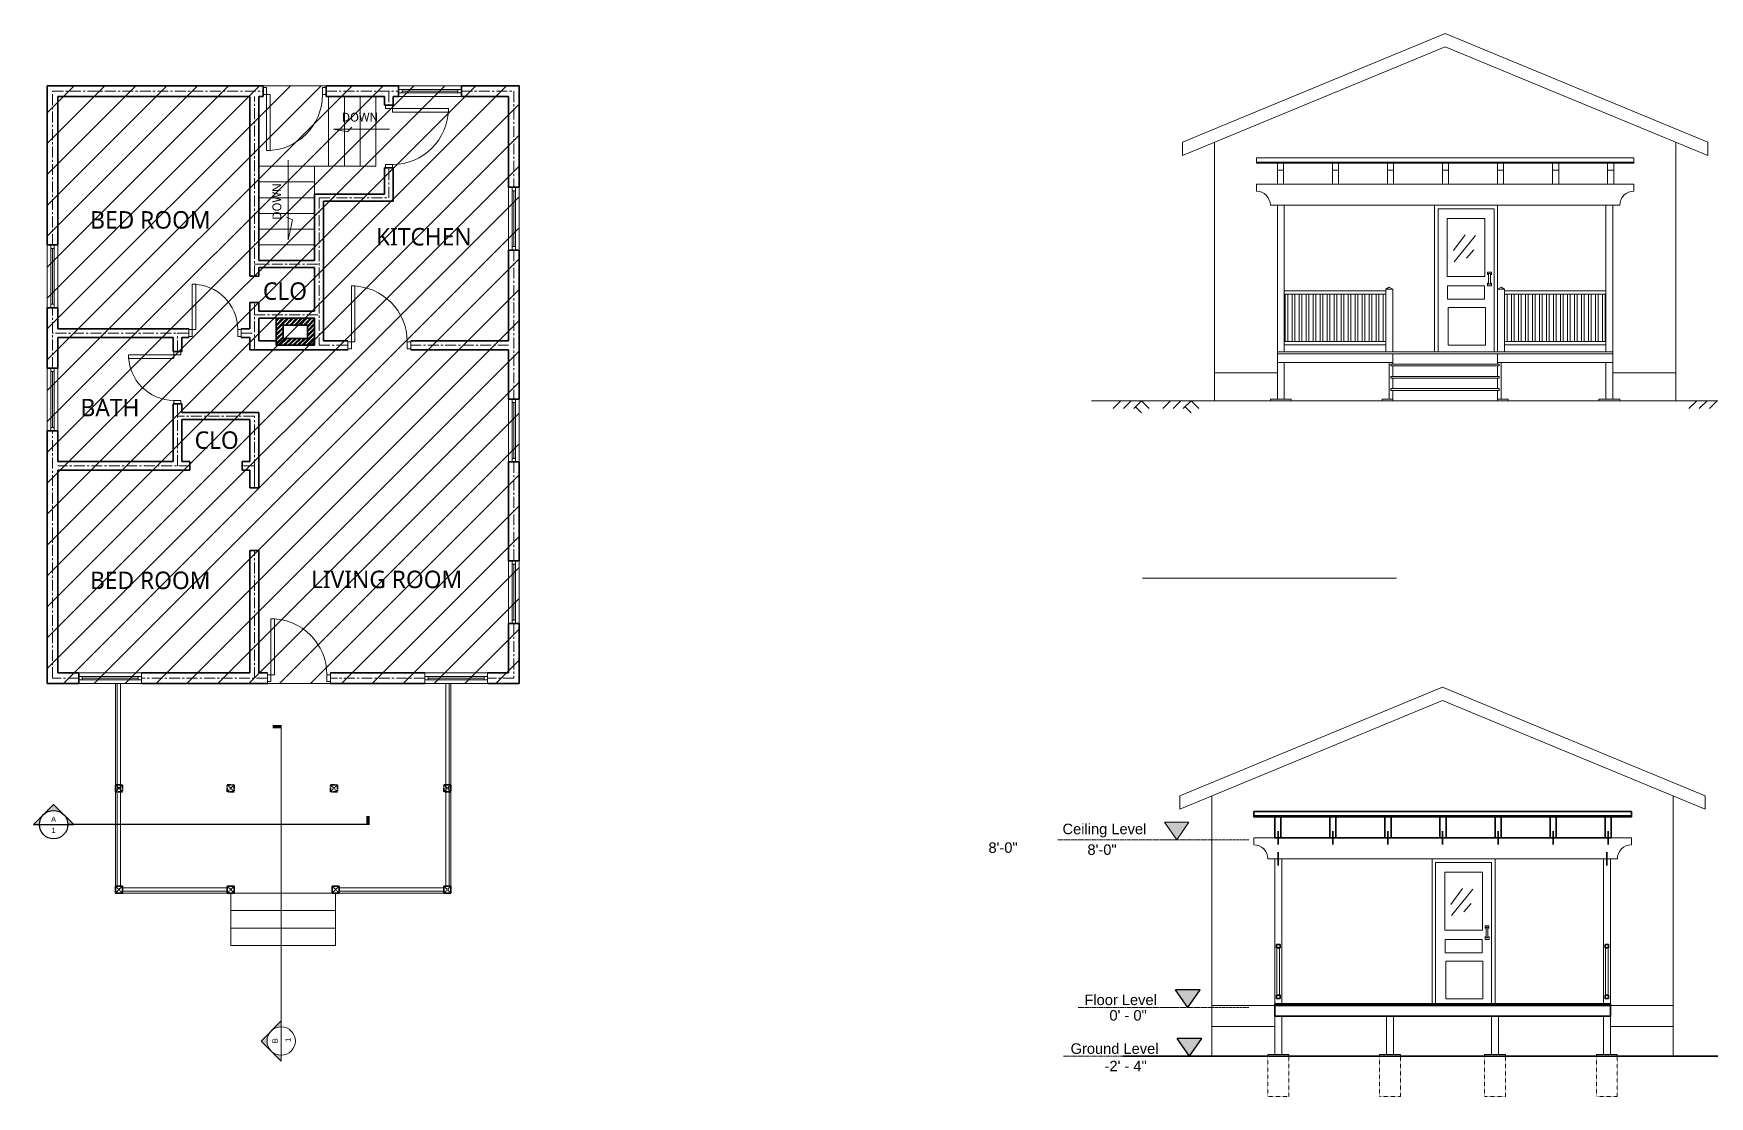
# Model space of a CAD drawing. Header units: inches. Extents: x 5821 to 9304, y -7513 to -2875.
# Drawn here: x 6155 to 7114, y -3690 to -3081 of the extents above; entities that cross this region are included whole.
import ezdxf
from ezdxf.enums import TextEntityAlignment as Align

# ---------------------------------------------------------------- set-up
doc = ezdxf.new("R2010")
doc.units = ezdxf.units.IN
doc.header["$MEASUREMENT"] = 0
for name, pattern in [('ACAD_ISO02W100', [15, 12, -3]), ('CENTER', [2, 1.25, -0.25, 0.25, -0.25]), ('Dash 1_16_', [0.125, 0.0625, -0.0625])]:
    doc.linetypes.add(name, pattern=pattern)
for name, color, linetype, lineweight in [('cen', 10, 'CENTER', 9), ('DIM', 1, 'Continuous', 9), ('exsist building view line', 8, 'Continuous', 13), ('FOUNDATION', 95, 'CENTER', 9), ('Text', 7, 'Continuous', 9), ('wall', 70, 'Continuous', 35), ('wall view line', 70, 'Continuous', 13), ('window', 160, 'Continuous', 13), ('wood', 40, 'Continuous', 9)]:
    doc.layers.add(name, color=color, linetype=linetype, lineweight=lineweight)
doc.layers.add('Existing', color=9, linetype='Dash 1_16_', lineweight=0, transparency=0.3)
doc.layers.add('HA', color=7, linetype='Continuous', lineweight=0, true_color=0x999999)
doc.layers.add('RCP-MRKR', color=2, linetype='Continuous')
doc.styles.add('ARCH-D', font='arch-d.shx', dxfattribs={"width": 0.9})
doc.styles.add('Arial', font='arial.ttf', dxfattribs={"height": 6})

# ---------------------------------------------------------------- blocks, each defined once
blk = doc.blocks.new('door36')
at = {"layer": 'wood', "color": 252, "true_color": 0x939598}
for p, q in [((2, 5), (2, 37)), ((2, 37), (4, 37)), ((4, 37), (4, 5)), ((0, 6), (0, 0)), ((0, 5), (2, 5)), ((0, 5), (2, 5)), ((0, 1), (2, 1)), ((2, 5), (2, 1)), ((4, 5), (2, 5)), ((34, 5), (36, 5)), ((36, 5), (34, 5)), ((34, 5), (34, 1)), ((34, 1), (36, 1)), ((36, 6), (36, 0))]:
    blk.add_line(p, q, dxfattribs=at)
blk.add_arc((2, 5), 32, 0, 90, dxfattribs=at)
blk = doc.blocks.new('window')
at = {"layer": 'window', "color": 252, "true_color": 0x939598}
for p, q in [((0, 6), (0, 0)), ((0, 6), (36, 6)), ((2, 4), (0, 4)), ((2, 2), (0, 2)), ((0, 0), (36, 0)), ((2, 4), (2, 2)), ((2, 4), (34, 4)), ((2, 3), (34, 3)), ((2, 2), (34, 2)), ((34, 4), (34, 2)), ((36, 4), (34, 4)), ((36, 2), (34, 2)), ((36, 6), (36, 0))]:
    blk.add_line(p, q, dxfattribs=at)
blk = doc.blocks.new('small door')
at = {"layer": 'wood', "color": 252, "true_color": 0x939598}
for p, q in [((2, 4.5), (2, 36.5)), ((2, 36.5), (4, 36.5)), ((4, 36.5), (4, 4.5)), ((0, 5), (0, 0)), ((0, 4.5), (2, 4.5)), ((0, 0.5), (2, 0.5)), ((2, 4.5), (2, 0.5)), ((4, 4.5), (2, 4.5)), ((34, 4.5), (34, 0.5)), ((34, 4.5), (36, 4.5)), ((34, 0.5), (36, 0.5)), ((36, 5), (36, 0))]:
    blk.add_line(p, q, dxfattribs=at)
blk.add_arc((2, 4.5), 32, 0, 90, dxfattribs=at)
blk = doc.blocks.new('ddd')
at = {"layer": 'wood', "color": 252, "true_color": 0x939598}
for p, q in [((2, 4.5), (2, 30.5)), ((2, 30.5), (4, 30.5)), ((4, 30.5), (4, 4.5)), ((0, 0), (0, 5)), ((0, 4.5), (2, 4.5)), ((0, 0.5), (2, 0.5)), ((2, 0.5), (2, 4.5)), ((4, 4.5), (2, 4.5)), ((28, 4.5), (28, 0.5)), ((28, 4.5), (30, 4.5)), ((28, 0.5), (30, 0.5)), ((30, 5), (30, 0))]:
    blk.add_line(p, q, dxfattribs=at)
blk.add_arc((2, 4.5), 26, 0, 90, dxfattribs=at)
blk = doc.blocks.new('4X9 POST')
at = {"layer": 'cen', "ltscale": 0.5}
for p, q in [((2, 2), (-2, -2)), ((-2, 2), (2, -2))]:
    blk.add_line(p, q, dxfattribs=at)
at = {"layer": 'wall', "color": 2, "linetype": 'CENTER', "ltscale": 2}
for p, q in [((-2, -2), (-2, 2)), ((-2, 2), (2, 2)), ((2, 2), (2, -2)), ((2, -2), (-2, -2))]:
    blk.add_line(p, q, dxfattribs=at)
blk = doc.blocks.new('Anno_Arrow_A2')
at = {"linetype": 'ByBlock', "lineweight": -2}
h = blk.add_hatch(color=0, dxfattribs=at)
h.paths.add_polyline_path([(-1.77, 1.77), (-3.54, 0), (-2.5, 0, -0.198912)])
h.paths.add_polyline_path([(0, 3.54), (-1.77, 1.77, -0.414214), (1.77, 1.77)])
h.paths.add_polyline_path([(2.37, 1.16), (2.25, 1.1, -0.114349), (2.5, 0), (3.54, 0)])
h.paths.add_polyline_path([(1.77, 1.77, -0.082683), (2.25, 1.1), (2.37, 1.16)])
at = {"color": 0, "linetype": 'ByBlock', "lineweight": -2}
blk.add_lwpolyline([(-2.5, 0), (-3.54, 0), (0, 3.54), (3.54, 0), (2.5, 0)], dxfattribs=at)
blk = doc.blocks.new('*U256')
at = {"color": 3}
blk.add_line((-5.65, 0), (-0.254, 0), dxfattribs=at)
at = {"color": 7, "linetype": 'ByBlock', "lineweight": -2}
blk.add_line((0.254, 0), (-0.254, 0), dxfattribs=at)
at = {"color": 3, "const_width": 0.06}
blk.add_lwpolyline([(-5.621, -0.154), (-5.621, -0.002)], dxfattribs=at)
at = {"color": 4, "linetype": 'ByBlock', "lineweight": -2}
blk.add_circle((0, 0), 0.254, dxfattribs=at)
at = {"color": 3, "xscale": -0.10155603173625, "yscale": 0.10155603173625, "zscale": 0.10155603173625, "rotation": 180}
blk.add_blockref('Anno_Arrow_A2', (0, 0), dxfattribs=at)
at = {"color": 0, "linetype": 'ByBlock', "lineweight": -2, "style": 'ARCH-D', "width": 0.9}
blk.add_attdef('#', text='', height=0.0938, dxfattribs=at).set_placement((0, 0.055), align=Align.CENTER)
blk.add_attdef('SHT', text='', height=0.0938, dxfattribs=at).set_placement((0, -0.051), align=Align.TOP_CENTER)
blk = doc.blocks.new('rrr')
at = {"color": 7, "linetype": 'ByBlock', "lineweight": -2}
blk.add_line((34.92, 91.62), (34.92, 75.37), dxfattribs=at)
at = {"color": 3}
blk.add_line((34.92, -97.32), (34.92, 75.37), dxfattribs=at)
at = {"color": 3, "const_width": 1.92}
blk.add_lwpolyline([(30, -96.37), (34.87, -96.37)], dxfattribs=at)
at = {"color": 4, "linetype": 'ByBlock', "lineweight": -2}
blk.add_circle((34.92, 83.5), 8.12, dxfattribs=at)
at = {"color": 3, "xscale": 3.24979301556, "yscale": 3.24979301556, "zscale": 3.24979301556, "rotation": 90}
blk.add_blockref('Anno_Arrow_A2', (34.92, 83.5), dxfattribs=at)
at = {"color": 0, "linetype": 'ByBlock', "lineweight": -2, "style": 'ARCH-D', "width": 0.9}
blk.add_attdef('B', text='', height=3, rotation=90, dxfattribs=at).set_placement((29.91, 83.33), align=Align.TOP_CENTER)
blk.add_attdef('1', text='', height=3, rotation=90, dxfattribs=at).set_placement((40.33, 82.87), align=Align.CENTER)

msp = doc.modelspace()

# ---------------------------------------------------------------- hatches: boundary and pattern name
h = msp.add_hatch(color=256)
h.dxf.hatch_style = 1
h.paths.add_polyline_path([(6822.373491, -3628.763119), (6808.373491, -3628.763119), (6815.373491, -3638.94473)])
h = msp.add_hatch(color=256)
h.dxf.hatch_style = 1
h.paths.add_polyline_path([(6823.310184, -3656.67261), (6809.310184, -3656.67261), (6816.310184, -3666.854222)])
at = {"layer": 'exsist building view line', "ltscale": 100}
h = msp.add_hatch(dxfattribs=at)
h.set_pattern_fill('ANSI31', color=256)
h.paths.add_polyline_path([(6282.987579, -3240.159856), (6314.319517, -3240.159856), (6314.319517, -3216.16404), (6282.987579, -3216.16404)], flags=9)
h.paths.add_polyline_path([(6183.499414, -3199.392355), (6260.737907, -3199.392355), (6260.737907, -3175.396539), (6183.499414, -3175.396539)], flags=9)
h.paths.add_polyline_path([(6177.973356, -3306.65238), (6217.994277, -3306.65238), (6217.994277, -3282.656564), (6177.973356, -3282.656564)], flags=9)
at = {"layer": 'HA', "ltscale": 100}
h = msp.add_hatch(dxfattribs=at)
h.set_pattern_fill('ANSI31', color=256, scale=100)
h.set_pattern_definition([(45, (-221.075, 0), (-8.838835, 8.838835), [])])
h.paths.add_polyline_path([(6162.731154, -3111.43269), (6432.731154, -3111.43269), (6432.731154, -3453.43269), (6162.731154, -3453.43269)])
at = {"layer": 'Text', "ltscale": 100}
h = msp.add_hatch(color=256, dxfattribs=at)
h.dxf.hatch_style = 1
h.paths.add_polyline_path([(6816.006252, -3532.763119), (6802.006252, -3532.763119), (6809.006252, -3542.94473)])
at = {"layer": 'wall view line', "true_color": 0x939598}
h = msp.add_hatch(dxfattribs=at)
h.set_pattern_fill('ANSI32', color=252, scale=5)
h.set_pattern_definition([(45, (24527313.0394, -40408547.1634), (-1.325825214725, 1.325825214725), []), (45, (24527313.9233, -40408547.1634), (-1.325825214725, 1.325825214725), [])])
h.paths.add_polyline_path([(6311.731154, -3255.93269), (6311.731154, -3248.43269), (6297.731154, -3248.43269), (6297.731154, -3255.93269)], flags=16)
h.paths.add_polyline_path([(6315.731154, -3259.93269), (6315.731154, -3244.43269), (6293.731154, -3244.43269), (6293.731154, -3259.93269)])

# ---------------------------------------------------------------- linework, layer by layer
for p, q in [((6822.373491, -3628.763119), (6808.373491, -3628.763119)), ((6815.373491, -3638.94473), (6808.373491, -3628.763119)), ((6815.373491, -3638.94473), (6822.373491, -3628.763119)), ((6823.310184, -3656.67261), (6809.310184, -3656.67261)), ((6816.310184, -3666.854222), (6809.310184, -3656.67261)), ((6816.310184, -3666.854222), (6823.310184, -3656.67261))]:
    msp.add_line(p, q)
at = {"layer": 'cen', "color": 252, "ltscale": 5, "true_color": 0x939598}
for p, q in [((6165.731154, -3114.43269), (6286.231154, -3114.43269)), ((6165.731154, -3202.43269), (6165.731154, -3114.43269)), ((6322.231154, -3114.43269), (6363.731154, -3114.43269)), ((6358.231154, -3114.43269), (6358.231154, -3122.43269)), ((6399.731154, -3114.43269), (6429.731154, -3114.43269)), ((6429.731154, -3114.43269), (6429.731154, -3169.43269)), ((6281.231154, -3220.43269), (6281.231154, -3117.43269)), ((6358.231154, -3175.43269), (6358.231154, -3158.43269)), ((6318.231154, -3175.43269), (6318.231154, -3259.93269)), ((6318.231154, -3175.43269), (6358.231154, -3175.43269)), ((6429.731154, -3205.43269), (6429.731154, -3290.68269)), ((6281.231154, -3213.43269), (6318.231154, -3213.43269)), ((6165.731154, -3272.93269), (6165.731154, -3238.43269)), ((6281.231154, -3262.43269), (6281.231154, -3235.43269)), ((6281.231154, -3242.43269), (6318.231154, -3242.43269)), ((6243.731154, -3252.93269), (6165.731154, -3252.93269)), ((6237.231154, -3263.43269), (6237.231154, -3252.93269)), ((6273.731154, -3252.93269), (6281.231154, -3252.93269)), ((6318.231154, -3259.93269), (6334.731154, -3259.93269)), ((6426.731154, -3259.93269), (6370.731154, -3259.93269)), ((6237.231154, -3328.93269), (6237.231154, -3293.43269)), ((6281.231154, -3300.43269), (6237.231154, -3300.43269)), ((6281.231154, -3341.43269), (6281.231154, -3300.43269)), ((6165.731154, -3450.43269), (6165.731154, -3308.93269)), ((6429.731154, -3326.68269), (6429.731154, -3383.18269)), ((6244.231154, -3328.93269), (6168.731154, -3328.93269)), ((6281.231154, -3328.93269), (6274.231154, -3328.93269)), ((6281.231154, -3331.43269), (6281.231154, -3341.43269)), ((6281.231154, -3450.43269), (6281.231154, -3377.43269)), ((6429.731154, -3419.18269), (6429.731154, -3450.43269)), ((6180.731154, -3450.43269), (6165.731154, -3450.43269)), ((6288.731154, -3450.43269), (6216.731154, -3450.43269)), ((6378.731154, -3450.43269), (6324.731154, -3450.43269)), ((6429.731154, -3450.43269), (6414.731154, -3450.43269))]:
    msp.add_line(p, q, dxfattribs=at)
at = {"layer": 'cen', "ltscale": 0.5}
for p, q in [((6269.731154, -3511.43269), (6265.731154, -3515.43269)), ((6265.731154, -3511.43269), (6269.731154, -3515.43269)), ((6205.731154, -3569.43269), (6201.731154, -3573.43269)), ((6201.731154, -3569.43269), (6205.731154, -3573.43269)), ((6269.731154, -3569.43269), (6265.731154, -3573.43269)), ((6265.731154, -3569.43269), (6269.731154, -3573.43269)), ((6329.731154, -3569.43269), (6325.731154, -3573.43269)), ((6325.731154, -3569.43269), (6329.731154, -3573.43269)), ((6393.731154, -3569.43269), (6389.731154, -3573.43269)), ((6389.731154, -3569.43269), (6393.731154, -3573.43269))]:
    msp.add_line(p, q, dxfattribs=at)
at = {"layer": 'DIM', "color": 252, "lineweight": 13, "ltscale": 100}
msp.add_lwpolyline([(6162.731154, -3111.43269), (6432.731154, -3111.43269), (6432.731154, -3453.43269), (6162.731154, -3453.43269)], close=True, dxfattribs=at)
at = {"layer": 'Existing', "ltscale": 100}
for p, q in [((6777.113385, -3291.718719), (6770.310185, -3298.52192)), ((6782.998561, -3291.718719), (6776.195361, -3298.52192)), ((6788.808252, -3291.718719), (6782.005052, -3298.52192)), ((6785.406652, -3295.12032), (6788.808252, -3298.52192)), ((6788.808252, -3291.718719), (6795.611453, -3298.52192)), ((6805.513319, -3291.718719), (6798.710118, -3298.52192)), ((6811.398495, -3291.718719), (6804.595294, -3298.52192)), ((6817.208186, -3291.718719), (6810.404985, -3298.52192)), ((6813.806586, -3295.12032), (6817.208186, -3298.52192)), ((6817.208186, -3291.718719), (6824.011387, -3298.52192)), ((7106.548954, -3291.718719), (7099.745753, -3298.52192)), ((7112.43413, -3291.718719), (7105.630929, -3298.52192)), ((7118.243821, -3291.718719), (7111.440621, -3298.52192))]:
    msp.add_line(p, q, dxfattribs=at)
at = {"layer": 'exsist building view line', "color": 252}
for p, q in [((6962.57685, -3081.465784), (6812.298066, -3143.713294)), ((6962.57685, -3081.465784), (7112.855634, -3143.713294)), ((6962.57685, -3089.042529), (6812.298066, -3151.29004)), ((6962.57685, -3089.042529), (7112.855634, -3151.29004)), ((6812.298066, -3143.713294), (6812.298066, -3151.29004)), ((6830.57685, -3275.718719), (6830.57685, -3143.718719)), ((7094.57685, -3143.718719), (7094.57685, -3275.718719)), ((7112.855634, -3143.713294), (7112.855634, -3151.29004)), ((6830.57685, -3275.718719), (6830.57685, -3291.718719)), ((6866.57685, -3275.718719), (6830.57685, -3275.718719)), ((7058.57685, -3275.718719), (7094.57685, -3275.718719)), ((7094.57685, -3291.718719), (7094.57685, -3275.718719))]:
    msp.add_line(p, q, dxfattribs=at)
at = {"layer": 'exsist building view line'}
for p, q in [((6961.133698, -3455.601286), (6810.854914, -3517.848796)), ((6961.133698, -3455.601286), (7111.412482, -3517.848796)), ((6961.133698, -3463.178031), (6810.854914, -3525.425542)), ((6961.133698, -3463.178031), (7111.412482, -3525.425542)), ((6810.854914, -3517.848796), (6810.854914, -3525.425542)), ((6829.133698, -3649.854222), (6829.133698, -3517.854222)), ((7093.133698, -3517.854222), (7093.133698, -3649.854222)), ((7111.412482, -3517.848796), (7111.412482, -3525.425542)), ((6865.133698, -3637.854222), (6829.133698, -3637.854222)), ((7057.133698, -3637.854222), (7093.133698, -3637.854222)), ((6829.133698, -3649.854222), (6829.133698, -3666.854222)), ((6865.133698, -3649.854222), (6829.133698, -3649.854222)), ((7057.133698, -3649.854222), (7093.133698, -3649.854222)), ((7093.133698, -3666.854222), (7093.133698, -3649.854222))]:
    msp.add_line(p, q, dxfattribs=at)
at = {"layer": 'FOUNDATION', "linetype": 'ACAD_ISO02W100', "ltscale": 0.008}
for p, q in [((6861.110952, -3666.854222), (6861.110952, -3689.854222)), ((6873.110952, -3689.854222), (6873.110952, -3666.854222)), ((6925.110952, -3666.854222), (6925.110952, -3689.854222)), ((6937.110952, -3689.854222), (6937.110952, -3666.854222)), ((6985.145905, -3666.854222), (6985.145905, -3689.854222)), ((6997.145905, -3689.854222), (6997.145905, -3666.854222)), ((7049.110952, -3666.854222), (7049.110952, -3689.854222)), ((7061.110952, -3689.854222), (7061.110952, -3666.854222)), ((6861.110952, -3689.854222), (6873.110952, -3689.854222)), ((6925.110952, -3689.854222), (6937.110952, -3689.854222)), ((6985.145905, -3689.854222), (6997.145905, -3689.854222)), ((7049.110952, -3689.854222), (7061.110952, -3689.854222))]:
    msp.add_line(p, q, dxfattribs=at)
at = {"layer": 'Text', "ltscale": 100}
for p, q in [((6816.006252, -3532.763119), (6802.006252, -3532.763119)), ((6809.006252, -3542.94473), (6802.006252, -3532.763119)), ((6809.006252, -3542.94473), (6816.006252, -3532.763119))]:
    msp.add_line(p, q, dxfattribs=at)
at = {"layer": 'Text', "linetype": 'CENTER'}
for p, q in [((6850.310485, -3542.94473), (6741.006252, -3542.94473)), ((6850.310485, -3638.94473), (6752.373491, -3638.94473)), ((6850.310485, -3666.854222), (6744.074757, -3666.854222))]:
    msp.add_line(p, q, dxfattribs=at)
at = {"layer": 'wall', "color": 252, "true_color": 0x939598}
for p, q in [((6162.731154, -3111.43269), (6286.231154, -3111.43269)), ((6162.731154, -3202.43269), (6162.731154, -3111.43269)), ((6286.231154, -3117.43269), (6286.231154, -3111.43269)), ((6322.231154, -3111.43269), (6363.731154, -3111.43269)), ((6322.231154, -3117.43269), (6322.231154, -3111.43269)), ((6363.731154, -3117.43269), (6363.731154, -3111.43269)), ((6399.731154, -3111.43269), (6432.731154, -3111.43269)), ((6399.731154, -3117.43269), (6399.731154, -3111.43269)), ((6432.731154, -3111.43269), (6432.731154, -3169.43269)), ((6168.731154, -3117.43269), (6278.731154, -3117.43269)), ((6168.731154, -3202.43269), (6168.731154, -3117.43269)), ((6278.731154, -3220.43269), (6278.731154, -3117.43269)), ((6283.731154, -3117.43269), (6286.231154, -3117.43269)), ((6283.731154, -3211.43269), (6283.731154, -3117.43269)), ((6322.231154, -3117.43269), (6355.731154, -3117.43269)), ((6355.731154, -3122.43269), (6355.731154, -3117.43269)), ((6355.731154, -3117.43269), (6355.731154, -3122.43269)), ((6355.731154, -3122.43269), (6360.731154, -3122.43269)), ((6360.731154, -3117.43269), (6363.731154, -3117.43269)), ((6360.731154, -3122.43269), (6360.731154, -3117.43269)), ((6360.731154, -3117.43269), (6363.731154, -3117.43269)), ((6399.731154, -3117.43269), (6426.731154, -3117.43269)), ((6426.731154, -3117.43269), (6426.731154, -3169.43269)), ((6355.731154, -3173.43269), (6355.731154, -3158.43269)), ((6355.731154, -3158.43269), (6360.731154, -3158.43269)), ((6360.731154, -3173.43269), (6360.731154, -3158.43269)), ((6315.731154, -3173.43269), (6315.731154, -3211.43269)), ((6315.731154, -3173.43269), (6355.731154, -3173.43269)), ((6320.731154, -3173.43269), (6355.731154, -3173.43269)), ((6360.731154, -3173.43269), (6360.731154, -3177.43269)), ((6426.731154, -3169.43269), (6432.731154, -3169.43269)), ((6320.731154, -3177.43269), (6360.731154, -3177.43269)), ((6320.731154, -3177.43269), (6320.731154, -3257.43269)), ((6168.731154, -3202.43269), (6162.731154, -3202.43269)), ((6283.731154, -3211.43269), (6315.731154, -3211.43269)), ((6426.731154, -3205.43269), (6426.731154, -3257.43269)), ((6426.731154, -3205.43269), (6432.731154, -3205.43269)), ((6432.731154, -3205.43269), (6432.731154, -3290.68269)), ((6278.731154, -3220.43269), (6283.731154, -3220.43269)), ((6283.731154, -3220.43269), (6283.731154, -3215.43269)), ((6283.731154, -3220.43269), (6283.731154, -3215.43269)), ((6283.731154, -3215.43269), (6315.731154, -3215.43269)), ((6315.731154, -3215.43269), (6315.731154, -3240.43269)), ((6162.731154, -3272.93269), (6162.731154, -3238.43269)), ((6168.731154, -3238.43269), (6162.731154, -3238.43269)), ((6168.731154, -3250.43269), (6168.731154, -3238.43269)), ((6168.731154, -3250.43269), (6168.731154, -3238.43269)), ((6278.731154, -3250.43269), (6278.731154, -3235.43269)), ((6278.731154, -3250.43269), (6278.731154, -3235.43269)), ((6278.731154, -3235.43269), (6283.731154, -3235.43269)), ((6283.731154, -3240.43269), (6283.731154, -3235.43269)), ((6283.731154, -3240.43269), (6315.731154, -3240.43269)), ((6243.731154, -3250.43269), (6168.731154, -3250.43269)), ((6278.731154, -3250.43269), (6273.731154, -3250.43269)), ((6278.731154, -3250.43269), (6273.731154, -3250.43269)), ((6283.731154, -3257.43269), (6283.731154, -3244.43269)), ((6283.731154, -3244.43269), (6293.731154, -3244.43269)), ((6234.731154, -3255.43269), (6168.731154, -3255.43269)), ((6168.731154, -3272.93269), (6168.731154, -3255.43269)), ((6234.731154, -3263.43269), (6234.731154, -3255.43269)), ((6243.731154, -3255.43269), (6239.731154, -3255.43269)), ((6239.731154, -3263.43269), (6239.731154, -3255.43269)), ((6239.731154, -3255.43269), (6243.731154, -3255.43269)), ((6239.731154, -3255.43269), (6243.731154, -3255.43269)), ((6278.731154, -3255.43269), (6273.731154, -3255.43269)), ((6278.731154, -3262.43269), (6278.731154, -3255.43269)), ((6283.731154, -3257.43269), (6293.731154, -3257.43269)), ((6334.731154, -3257.43269), (6320.731154, -3257.43269)), ((6320.731154, -3257.43269), (6334.731154, -3257.43269)), ((6426.731154, -3257.43269), (6370.731154, -3257.43269)), ((6239.731154, -3263.43269), (6234.731154, -3263.43269)), ((6283.731154, -3262.43269), (6278.731154, -3262.43269)), ((6334.731154, -3262.43269), (6283.731154, -3262.43269)), ((6426.731154, -3262.43269), (6370.731154, -3262.43269)), ((6426.731154, -3262.43269), (6426.731154, -3290.68269)), ((6168.731154, -3272.93269), (6162.731154, -3272.93269)), ((6234.731154, -3326.43269), (6234.731154, -3293.43269)), ((6239.731154, -3293.43269), (6234.731154, -3293.43269)), ((6239.731154, -3298.43269), (6239.731154, -3293.43269)), ((6239.731154, -3298.43269), (6239.731154, -3293.43269)), ((6278.731154, -3298.43269), (6239.731154, -3298.43269)), ((6283.731154, -3298.43269), (6278.731154, -3298.43269)), ((6283.731154, -3341.43269), (6283.731154, -3298.43269)), ((6426.731154, -3290.68269), (6432.731154, -3290.68269)), ((6239.731154, -3326.43269), (6239.731154, -3302.43269)), ((6278.731154, -3302.43269), (6239.731154, -3302.43269)), ((6278.731154, -3326.43269), (6278.731154, -3302.43269)), ((6162.731154, -3453.43269), (6162.731154, -3308.93269)), ((6168.731154, -3308.93269), (6162.731154, -3308.93269)), ((6168.731154, -3326.43269), (6168.731154, -3308.93269)), ((6234.731154, -3326.43269), (6168.731154, -3326.43269)), ((6244.231154, -3326.43269), (6239.731154, -3326.43269)), ((6244.231154, -3326.43269), (6244.231154, -3331.43269)), ((6278.731154, -3326.43269), (6274.231154, -3326.43269)), ((6274.231154, -3326.43269), (6274.231154, -3331.43269)), ((6426.731154, -3326.68269), (6426.731154, -3383.18269)), ((6426.731154, -3354.93269), (6426.731154, -3326.68269)), ((6426.731154, -3326.68269), (6432.731154, -3326.68269)), ((6432.731154, -3326.68269), (6432.731154, -3383.18269)), ((6244.231154, -3331.43269), (6168.731154, -3331.43269)), ((6168.731154, -3447.43269), (6168.731154, -3331.43269)), ((6278.731154, -3331.43269), (6274.231154, -3331.43269)), ((6278.731154, -3341.43269), (6278.731154, -3331.43269)), ((6278.731154, -3331.43269), (6278.731154, -3341.43269)), ((6168.731154, -3338.43269), (6168.731154, -3337.43269)), ((6278.731154, -3338.43269), (6278.731154, -3337.43269)), ((6278.731154, -3341.43269), (6283.731154, -3341.43269)), ((6278.731154, -3447.43269), (6278.731154, -3377.43269)), ((6278.731154, -3377.43269), (6283.731154, -3377.43269)), ((6283.731154, -3447.43269), (6283.731154, -3377.43269)), ((6426.731154, -3383.18269), (6432.731154, -3383.18269)), ((6426.731154, -3419.18269), (6426.731154, -3447.43269)), ((6426.731154, -3419.18269), (6432.731154, -3419.18269)), ((6432.731154, -3419.18269), (6432.731154, -3453.43269)), ((6180.731154, -3447.43269), (6168.731154, -3447.43269)), ((6168.731154, -3447.43269), (6180.731154, -3447.43269)), ((6180.731154, -3447.43269), (6180.731154, -3453.43269)), ((6278.731154, -3447.43269), (6216.731154, -3447.43269)), ((6288.731154, -3447.43269), (6283.731154, -3447.43269)), ((6283.731154, -3447.43269), (6288.731154, -3447.43269)), ((6378.731154, -3447.43269), (6324.731154, -3447.43269)), ((6426.731154, -3447.43269), (6414.731154, -3447.43269)), ((6426.731154, -3447.43269), (6414.731154, -3447.43269)), ((6180.731154, -3453.43269), (6162.731154, -3453.43269)), ((6288.731154, -3453.43269), (6216.731154, -3453.43269)), ((6378.731154, -3453.43269), (6324.731154, -3453.43269)), ((6432.731154, -3453.43269), (6414.731154, -3453.43269))]:
    msp.add_line(p, q, dxfattribs=at)
at = {"layer": 'wall', "color": 2, "linetype": 'CENTER', "ltscale": 2}
for p, q in [((6265.731154, -3515.43269), (6265.731154, -3511.43269)), ((6265.731154, -3511.43269), (6269.731154, -3511.43269)), ((6269.731154, -3515.43269), (6265.731154, -3515.43269)), ((6269.731154, -3511.43269), (6269.731154, -3515.43269))]:
    msp.add_line(p, q, dxfattribs=at)
at = {"layer": 'wall', "ltscale": 100}
for p, q in [((6853.133698, -3529.260472), (6853.133698, -3526.760472)), ((6853.133698, -3526.760472), (7069.133698, -3526.760472)), ((7069.133698, -3526.760472), (7069.133698, -3529.260472)), ((7057.633698, -3529.854222), (7061.133698, -3529.854222)), ((6865.133698, -3541.854222), (7057.133698, -3541.854222)), ((6868.133698, -3602.854222), (6866.133698, -3602.854222)), ((6866.133698, -3602.854222), (6866.133698, -3604.854222)), ((6868.133698, -3604.854222), (6866.133698, -3604.854222)), ((6867.133698, -3604.854222), (6866.383698, -3604.854222)), ((6868.133698, -3602.854222), (6868.133698, -3604.854222)), ((7054.133698, -3602.854222), (7056.133698, -3602.854222)), ((7054.133698, -3602.854222), (7054.133698, -3604.854222)), ((7054.133698, -3604.854222), (7056.133698, -3604.854222)), ((7056.133698, -3602.854222), (7056.133698, -3604.854222)), ((6868.133698, -3631.854222), (6866.133698, -3631.854222)), ((6866.133698, -3631.854222), (6866.133698, -3633.854222)), ((6868.133698, -3633.854222), (6866.133698, -3633.854222)), ((6868.133698, -3631.854222), (6868.133698, -3633.854222)), ((7054.133698, -3631.854222), (7056.133698, -3631.854222)), ((7054.133698, -3631.854222), (7054.133698, -3633.854222)), ((7054.133698, -3633.854222), (7056.133698, -3633.854222)), ((7056.133698, -3631.854222), (7056.133698, -3633.854222)), ((6865.133698, -3636.854222), (6865.133698, -3643.854222)), ((6865.133698, -3636.854222), (7057.133698, -3636.854222)), ((6865.133698, -3637.854222), (7057.133698, -3637.854222)), ((6865.133698, -3637.854222), (6955.133698, -3637.854222)), ((6865.133698, -3643.854222), (6955.133698, -3643.854222)), ((6865.133698, -3643.854222), (7057.133698, -3643.854222)), ((7057.133698, -3636.854222), (7057.133698, -3643.854222)), ((6829.133698, -3666.854222), (6778.175259, -3666.854222)), ((6829.133698, -3666.854222), (7093.133698, -3666.854222)), ((7093.133698, -3666.854222), (7148.02095, -3666.854222))]:
    msp.add_line(p, q, dxfattribs=at)
at = {"layer": 'wall', "color": 2, "ltscale": 2}
for p, q in [((6201.731154, -3573.43269), (6201.731154, -3569.43269)), ((6201.731154, -3569.43269), (6205.731154, -3569.43269)), ((6205.731154, -3573.43269), (6201.731154, -3573.43269)), ((6205.731154, -3569.43269), (6205.731154, -3573.43269)), ((6265.731154, -3573.43269), (6265.731154, -3569.43269)), ((6265.731154, -3569.43269), (6269.731154, -3569.43269)), ((6269.731154, -3573.43269), (6265.731154, -3573.43269)), ((6269.731154, -3569.43269), (6269.731154, -3573.43269)), ((6325.731154, -3573.43269), (6325.731154, -3569.43269)), ((6325.731154, -3569.43269), (6329.731154, -3569.43269)), ((6329.731154, -3573.43269), (6325.731154, -3573.43269)), ((6329.731154, -3569.43269), (6329.731154, -3573.43269)), ((6389.731154, -3573.43269), (6389.731154, -3569.43269)), ((6389.731154, -3569.43269), (6393.731154, -3569.43269)), ((6393.731154, -3573.43269), (6389.731154, -3573.43269)), ((6393.731154, -3569.43269), (6393.731154, -3573.43269))]:
    msp.add_line(p, q, dxfattribs=at)
at = {"layer": 'wall', "color": 252, "true_color": 0x939598}
for points in [[(6315.731154, -3259.93269), (6315.731154, -3244.43269), (6293.731154, -3244.43269), (6293.731154, -3259.93269)], [(6311.731154, -3255.93269), (6311.731154, -3248.43269), (6297.731154, -3248.43269), (6297.731154, -3255.93269)]]:
    msp.add_lwpolyline(points, close=True, dxfattribs=at)
at = {"layer": 'wall', "ltscale": 100}
for points in [[(7069.133698, -3529.854222), (6865.133698, -3529.854222), (6853.133698, -3529.854222), (6853.133698, -3529.260472), (7069.133698, -3529.260472)], [(6865.133698, -3529.854222), (6868.633698, -3529.854222), (6868.633698, -3541.854222), (6865.133698, -3541.854222)], [(6896.633698, -3529.854222), (6900.133698, -3529.854222), (6900.133698, -3541.854222), (6896.633698, -3541.854222)], [(6928.133698, -3529.854222), (6931.633698, -3529.854222), (6931.633698, -3541.854222), (6928.133698, -3541.854222)], [(6959.633698, -3529.854222), (6963.133698, -3529.854222), (6963.133698, -3541.854222), (6959.633698, -3541.854222)], [(6991.133698, -3529.854222), (6994.633698, -3529.854222), (6994.633698, -3541.854222), (6991.133698, -3541.854222)], [(7022.633698, -3529.854222), (7026.133698, -3529.854222), (7026.133698, -3541.854222), (7022.633698, -3541.854222)], [(7054.133698, -3529.854222), (7057.633698, -3529.854222), (7057.633698, -3541.854222), (7054.133698, -3541.854222)]]:
    msp.add_lwpolyline(points, close=True, dxfattribs=at)
at = {"layer": 'wall view line', "color": 252, "true_color": 0x939598}
for p, q in [((6283.731154, -3117.43269), (6286.231154, -3117.43269)), ((6323.731154, -3117.43269), (6323.731154, -3157.43269)), ((6332.731154, -3117.43269), (6332.731154, -3157.43269)), ((6341.731154, -3117.43269), (6341.731154, -3157.43269)), ((6355.731154, -3117.43269), (6350.731154, -3117.43269)), ((6350.731154, -3117.43269), (6350.731154, -3157.43269)), ((6334.539438, -3137.663399), (6337.039438, -3135.163399)), ((6358.539438, -3136.163399), (6326.539438, -3136.163399)), ((6326.539438, -3136.163399), (6334.539438, -3137.663399)), ((6300.651755, -3154.002574), (6300.651755, -3199.509457)), ((6315.731154, -3157.43269), (6283.731154, -3157.43269)), ((6350.731154, -3157.43269), (6315.731154, -3157.43269)), ((6315.731154, -3157.43269), (6315.731154, -3173.43269)), ((6315.731154, -3166.43269), (6283.731154, -3166.43269)), ((6315.731154, -3175.43269), (6283.731154, -3175.43269)), ((6315.731154, -3184.43269), (6283.731154, -3184.43269)), ((6303.039438, -3188.163399), (6299.539438, -3186.663399)), ((6300.651755, -3199.509457), (6303.039438, -3188.163399)), ((6315.731154, -3193.43269), (6283.731154, -3193.43269)), ((6315.731154, -3202.43269), (6283.731154, -3202.43269)), ((6283.731154, -3235.43269), (6283.731154, -3240.43269)), ((6162.731154, -3453.43269), (6432.731154, -3453.43269)), ((6297.731154, -3453.43269), (6297.731154, -3453.43269))]:
    msp.add_line(p, q, dxfattribs=at)
at = {"layer": 'wall view line', "ltscale": 100}
for p, q in [((6854.57685, -3155.124969), (6854.57685, -3152.624969)), ((6854.57685, -3152.624969), (7070.57685, -3152.624969)), ((7070.57685, -3152.624969), (7070.57685, -3155.124969)), ((6866.57685, -3167.718719), (6854.57685, -3167.718719)), ((6854.57685, -3167.718719), (6854.57685, -3171.718719)), ((6866.57685, -3167.718719), (7058.57685, -3167.718719)), ((7058.57685, -3167.718719), (7070.57685, -3167.718719)), ((7070.57685, -3167.718719), (7070.57685, -3171.718719)), ((6866.57685, -3179.718719), (6862.57685, -3179.718719)), ((6866.57685, -3263.718719), (6866.57685, -3179.718719)), ((6866.57685, -3179.718719), (7058.57685, -3179.718719)), ((6870.57685, -3263.718719), (6870.57685, -3179.718719)), ((7054.57685, -3179.718719), (7054.57685, -3263.718719)), ((7058.57685, -3179.718719), (7058.57685, -3263.718719)), ((7058.57685, -3179.718719), (7062.57685, -3179.718719)), ((6928.57685, -3228.718719), (6870.57685, -3228.718719)), ((6928.57685, -3230.718719), (6870.57685, -3230.718719)), ((6871.07685, -3230.718719), (6871.07685, -3257.718719)), ((6872.57685, -3230.718719), (6872.57685, -3257.718719)), ((6875.07685, -3230.718719), (6875.07685, -3257.718719)), ((6876.57685, -3230.718719), (6876.57685, -3257.718719)), ((6879.07685, -3230.718719), (6879.07685, -3257.718719)), ((6880.57685, -3230.718719), (6880.57685, -3257.718719)), ((6883.07685, -3230.718719), (6883.07685, -3257.718719)), ((6884.57685, -3230.718719), (6884.57685, -3257.718719)), ((6887.07685, -3230.718719), (6887.07685, -3257.718719)), ((6888.57685, -3230.718719), (6888.57685, -3257.718719)), ((6891.07685, -3230.718719), (6891.07685, -3257.718719)), ((6892.57685, -3230.718719), (6892.57685, -3257.718719)), ((6895.07685, -3230.718719), (6895.07685, -3257.718719)), ((6896.57685, -3230.718719), (6896.57685, -3257.718719)), ((6899.07685, -3230.718719), (6899.07685, -3257.718719)), ((6900.57685, -3230.718719), (6900.57685, -3257.718719)), ((6903.07685, -3230.718719), (6903.07685, -3257.718719)), ((6904.57685, -3230.718719), (6904.57685, -3257.718719)), ((6907.07685, -3230.718719), (6907.07685, -3257.718719)), ((6908.57685, -3230.718719), (6908.57685, -3257.718719)), ((6911.07685, -3230.718719), (6911.07685, -3257.718719)), ((6912.57685, -3230.718719), (6912.57685, -3257.718719)), ((6915.07685, -3230.718719), (6915.07685, -3257.718719)), ((6916.57685, -3230.718719), (6916.57685, -3257.718719)), ((6919.07685, -3230.718719), (6919.07685, -3257.718719)), ((6920.57685, -3230.718719), (6920.57685, -3257.718719)), ((6923.07685, -3230.718719), (6923.07685, -3257.718719)), ((6924.57685, -3230.718719), (6924.57685, -3257.718719)), ((6927.07685, -3230.718719), (6927.07685, -3257.718719)), ((6930.57685, -3226.718719), (6928.57685, -3227.718719)), ((6928.57685, -3263.718719), (6928.57685, -3227.718719)), ((6932.57685, -3227.718719), (6928.57685, -3227.718719)), ((6928.57685, -3227.718719), (6928.57685, -3228.718719)), ((6928.57685, -3230.718719), (6928.57685, -3230.718719)), ((6928.57685, -3230.718719), (6928.57685, -3257.718719)), ((6930.57685, -3226.718719), (6932.57685, -3227.718719)), ((6932.57685, -3263.718719), (6932.57685, -3227.718719)), ((6932.57685, -3263.718719), (6932.57685, -3227.718719)), ((6994.576871, -3226.718726), (6992.576871, -3227.718726)), ((6996.576871, -3227.718726), (6992.576871, -3227.718726)), ((6994.576871, -3226.718726), (6996.576871, -3227.718726)), ((6996.57685, -3227.718719), (6996.57685, -3263.718719)), ((6996.57685, -3228.718719), (7054.57685, -3228.718719)), ((6996.57685, -3230.718719), (7054.57685, -3230.718719)), ((6996.57685, -3230.718719), (6996.57685, -3230.718719)), ((6996.57685, -3230.718719), (6996.57685, -3257.718719)), ((6998.07685, -3230.718719), (6998.07685, -3257.718719)), ((7000.57685, -3230.718719), (7000.57685, -3257.718719)), ((7002.07685, -3230.718719), (7002.07685, -3257.718719)), ((7004.57685, -3230.718719), (7004.57685, -3257.718719)), ((7006.07685, -3230.718719), (7006.07685, -3257.718719)), ((7008.57685, -3230.718719), (7008.57685, -3257.718719)), ((7010.07685, -3230.718719), (7010.07685, -3257.718719)), ((7012.57685, -3230.718719), (7012.57685, -3257.718719)), ((7014.07685, -3230.718719), (7014.07685, -3257.718719)), ((7016.57685, -3230.718719), (7016.57685, -3257.718719)), ((7018.07685, -3230.718719), (7018.07685, -3257.718719)), ((7020.57685, -3230.718719), (7020.57685, -3257.718719)), ((7022.07685, -3230.718719), (7022.07685, -3257.718719)), ((7024.57685, -3230.718719), (7024.57685, -3257.718719)), ((7026.07685, -3230.718719), (7026.07685, -3257.718719)), ((7028.57685, -3230.718719), (7028.57685, -3257.718719)), ((7030.07685, -3230.718719), (7030.07685, -3257.718719)), ((7032.57685, -3230.718719), (7032.57685, -3257.718719)), ((7034.07685, -3230.718719), (7034.07685, -3257.718719)), ((7036.57685, -3230.718719), (7036.57685, -3257.718719)), ((7038.07685, -3230.718719), (7038.07685, -3257.718719)), ((7040.57685, -3230.718719), (7040.57685, -3257.718719)), ((7042.07685, -3230.718719), (7042.07685, -3257.718719)), ((7044.57685, -3230.718719), (7044.57685, -3257.718719)), ((7046.07685, -3230.718719), (7046.07685, -3257.718719)), ((7048.57685, -3230.718719), (7048.57685, -3257.718719)), ((7050.07685, -3230.718719), (7050.07685, -3257.718719)), ((7052.57685, -3230.718719), (7052.57685, -3257.718719)), ((7054.07685, -3230.718719), (7054.07685, -3257.718719)), ((6928.57685, -3257.718719), (6870.57685, -3257.718719)), ((6928.57685, -3259.718719), (6870.57685, -3259.718719)), ((6928.57685, -3263.718719), (6928.57685, -3259.718719)), ((6996.57685, -3257.718719), (7054.57685, -3257.718719)), ((6996.57685, -3259.718719), (7054.57685, -3259.718719)), ((6866.57685, -3263.718719), (6954.57685, -3263.718719)), ((6866.57685, -3263.718719), (6866.57685, -3275.718719)), ((6866.57685, -3264.718719), (6956.57685, -3264.718719)), ((6866.57685, -3264.718719), (7058.57685, -3264.718719)), ((6866.57685, -3269.718719), (6932.57685, -3269.718719)), ((6868.57685, -3263.718719), (7058.57685, -3263.718719)), ((6870.57685, -3269.718719), (6870.57685, -3290.718719)), ((6930.57685, -3269.718719), (6930.57685, -3290.718719)), ((6932.57685, -3264.718719), (6932.57685, -3270.718476)), ((6992.57685, -3270.718476), (6992.57685, -3264.718719)), ((6992.577377, -3269.718719), (7058.57685, -3269.718719)), ((6994.611803, -3269.718719), (6994.611803, -3290.718719)), ((7054.57685, -3269.718719), (7054.57685, -3290.718719)), ((7058.57685, -3263.718719), (7058.57685, -3275.718719)), ((6866.57685, -3275.718719), (6866.57685, -3290.718719)), ((6932.57687, -3277.718739), (6931.57687, -3277.718739)), ((6931.57687, -3277.718739), (6931.57687, -3278.718739)), ((6931.57687, -3278.718739), (6993.57687, -3278.718739)), ((6932.576891, -3270.718476), (6931.576891, -3270.718476)), ((6931.576891, -3270.718476), (6931.576891, -3271.718476)), ((6931.576891, -3271.718476), (6993.576891, -3271.718476)), ((6932.57685, -3270.718476), (6992.577418, -3270.718476)), ((6932.57685, -3271.718476), (6932.57685, -3271.718719)), ((6932.57685, -3271.718719), (6932.57685, -3277.718739)), ((6932.57685, -3277.718739), (6992.577397, -3277.718739)), ((6932.57685, -3278.718719), (6932.57685, -3284.718719)), ((6934.57685, -3271.718719), (6992.57685, -3271.736634)), ((6934.57685, -3278.718719), (6992.57685, -3278.718719)), ((6992.57685, -3271.736634), (6992.57685, -3271.718476)), ((6992.577113, -3277.718739), (6992.578689, -3271.736634)), ((6992.577377, -3284.718719), (6992.577377, -3278.718719)), ((6993.57687, -3277.718739), (6992.577397, -3277.718739)), ((6993.576891, -3270.718476), (6992.577418, -3270.718476)), ((6993.57687, -3278.718739), (6993.57687, -3277.718739)), ((6993.576891, -3271.718476), (6993.576891, -3270.718476)), ((7058.57685, -3275.718719), (7058.57685, -3290.718719)), ((6932.57685, -3284.718719), (6931.57685, -3284.718719)), ((6931.57685, -3284.718719), (6931.57685, -3285.718719)), ((6931.57685, -3285.718719), (6993.57685, -3285.718719)), ((6932.57685, -3284.718719), (6992.577377, -3284.718719)), ((6932.57685, -3285.718719), (6932.57685, -3291.718719)), ((6993.57685, -3284.718719), (6992.577377, -3284.718719)), ((6992.577377, -3291.718719), (6992.577377, -3285.718719)), ((6993.57685, -3285.718719), (6993.57685, -3284.718719)), ((6874.57685, -3290.718719), (6862.57685, -3290.718719)), ((6862.57685, -3290.718719), (6862.57685, -3291.718719)), ((6874.57685, -3291.718719), (6874.57685, -3290.718719)), ((6932.57685, -3290.718719), (6926.584842, -3290.718719)), ((6926.584842, -3290.718719), (6926.584842, -3291.718719)), ((6934.57685, -3291.718719), (6992.577377, -3291.718719)), ((6998.602582, -3290.718719), (6992.577377, -3290.718719)), ((6998.602582, -3291.718719), (6998.602582, -3290.718719)), ((7062.584842, -3290.718719), (7050.584842, -3290.718719)), ((7050.584842, -3290.718719), (7050.584842, -3291.718719)), ((7062.584842, -3291.718719), (7062.584842, -3290.718719)), ((6865.133698, -3541.854222), (6853.133698, -3541.854222)), ((6853.133698, -3541.854222), (6853.133698, -3545.854222)), ((7057.133698, -3541.854222), (7069.133698, -3541.854222)), ((7069.133698, -3541.854222), (7069.133698, -3545.854222)), ((6865.133698, -3553.854222), (6861.133698, -3553.854222)), ((6865.133698, -3637.854222), (6865.133698, -3553.854222)), ((6865.133698, -3553.854222), (7057.133698, -3553.854222)), ((6869.133698, -3636.854222), (6869.133698, -3553.854222)), ((7053.133698, -3553.854222), (7053.133698, -3636.854222)), ((7057.133698, -3553.854222), (7057.133698, -3637.854222)), ((7057.133698, -3553.854222), (7061.133698, -3553.854222)), ((6866.383698, -3604.854222), (6866.383698, -3631.854222)), ((6867.883698, -3604.854222), (6867.883698, -3631.854222)), ((7054.383698, -3604.854222), (7054.383698, -3631.854222)), ((7055.883698, -3604.854222), (7055.883698, -3631.854222)), ((6865.133698, -3643.854222), (6865.133698, -3665.854222)), ((6869.133698, -3643.854222), (6869.133698, -3665.854222)), ((6929.133698, -3643.854222), (6929.133698, -3665.854222)), ((6933.133698, -3643.854222), (6933.133698, -3665.854222)), ((6989.168651, -3643.854222), (6989.168651, -3665.854222)), ((6993.168651, -3643.854222), (6993.168651, -3665.854222)), ((7053.133698, -3643.854222), (7053.133698, -3665.854222)), ((7057.133698, -3643.854222), (7057.133698, -3665.854222)), ((6873.110952, -3665.854222), (6861.110952, -3665.854222)), ((6861.110952, -3665.854222), (6861.110952, -3666.854222)), ((6873.110952, -3666.854222), (6873.110952, -3665.854222)), ((6937.110952, -3665.854222), (6925.110952, -3665.854222)), ((6925.110952, -3665.854222), (6925.110952, -3666.854222)), ((6937.110952, -3666.854222), (6937.110952, -3665.854222)), ((6997.145905, -3665.854222), (6985.145905, -3665.854222)), ((6985.145905, -3665.854222), (6985.145905, -3666.854222)), ((6997.145905, -3666.854222), (6997.145905, -3665.854222)), ((7061.110952, -3665.854222), (7049.110952, -3665.854222)), ((7049.110952, -3665.854222), (7049.110952, -3666.854222)), ((7061.110952, -3666.854222), (7061.110952, -3665.854222))]:
    msp.add_line(p, q, dxfattribs=at)
at = {"layer": 'wall view line'}
for p, q in [((6201.731154, -3453.43269), (6201.731154, -3573.43269)), ((6393.731154, -3453.43269), (6393.731154, -3573.43269)), ((6201.731154, -3573.43269), (6393.731154, -3573.43269)), ((6267.731154, -3573.43269), (6267.731154, -3603.43269)), ((6327.731154, -3573.43269), (6327.731154, -3603.43269)), ((6267.731154, -3583.43269), (6327.731154, -3583.43269)), ((6267.731154, -3593.43269), (6327.731154, -3593.43269)), ((6267.731154, -3603.43269), (6327.731154, -3603.43269))]:
    msp.add_line(p, q, dxfattribs=at)
at = {"layer": 'wall view line', "lineweight": 35, "ltscale": 100}
for p, q in [((6867.141625, -3537.985763), (6867.141625, -3545.72268)), ((6898.383698, -3537.985763), (6898.383698, -3545.72268)), ((6929.883698, -3537.985763), (6929.883698, -3545.72268)), ((6961.133698, -3537.985763), (6961.133698, -3545.72268)), ((6992.883698, -3537.985763), (6992.883698, -3545.72268)), ((7024.383698, -3537.985763), (7024.383698, -3545.72268)), ((7055.883698, -3537.985763), (7055.883698, -3545.72268)), ((6867.141625, -3549.944132), (6867.141625, -3557.681049)), ((7055.103831, -3549.985763), (7055.103831, -3557.72268))]:
    msp.add_line(p, q, dxfattribs=at)
at = {"layer": 'wall view line', "ltscale": 100}
msp.add_lwpolyline([(7070.57685, -3155.718719), (6866.57685, -3155.718719), (6854.57685, -3155.718719), (6854.57685, -3155.124969), (7070.57685, -3155.124969)], close=True, dxfattribs=at)
for points in [[(6866.57685, -3167.718719), (6866.57685, -3155.718719), (6866.57685, -3159.718719), (6870.07685, -3159.718719)], [(6866.57685, -3155.718719), (6870.07685, -3155.718719), (6870.07685, -3167.718719)], [(6898.07685, -3167.718719), (6898.07685, -3155.718719), (6898.07685, -3159.718719), (6901.57685, -3159.718719)], [(6898.07685, -3155.718719), (6901.57685, -3155.718719), (6901.57685, -3167.718719)], [(6929.57685, -3167.718719), (6929.57685, -3155.718719), (6929.57685, -3159.718719), (6933.07685, -3159.718719)], [(6929.57685, -3155.718719), (6933.07685, -3155.718719), (6933.07685, -3167.718719)], [(6961.07685, -3167.718719), (6961.07685, -3155.718719), (6961.07685, -3159.718719), (6964.57685, -3159.718719)], [(6961.07685, -3155.718719), (6964.57685, -3155.718719), (6964.57685, -3167.718719)], [(6992.57685, -3167.718719), (6992.57685, -3155.718719), (6992.57685, -3159.718719), (6996.07685, -3159.718719)], [(6992.57685, -3155.718719), (6996.07685, -3155.718719), (6996.07685, -3167.718719)], [(7024.07685, -3167.718719), (7024.07685, -3155.718719), (7024.07685, -3159.718719), (7027.57685, -3159.718719)], [(7024.07685, -3155.718719), (7027.57685, -3155.718719), (7027.57685, -3167.718719)], [(7055.57685, -3167.718719), (7055.57685, -3155.718719), (7055.57685, -3159.718719), (7059.07685, -3159.718719)], [(7055.57685, -3155.718719), (7059.07685, -3155.718719), (7059.07685, -3167.718719)]]:
    msp.add_lwpolyline(points, dxfattribs=at)
for centre, start, end in [((6854.57685, -3179.718719), 0, 90), ((7070.57685, -3179.718719), 90, 180), ((6853.133698, -3553.854222), 0, 90), ((7069.133698, -3553.854222), 90, 180)]:
    msp.add_arc(centre, 8, start, end, dxfattribs=at)
at = {"layer": 'wood', "lineweight": 13, "ltscale": 100}
for p, q in [((6956.57685, -3263.718719), (6956.57685, -3179.718719)), ((6956.57685, -3179.718719), (6992.57685, -3179.718719)), ((6958.57685, -3263.718719), (6958.57685, -3181.718719)), ((6958.57685, -3181.718719), (6990.57685, -3181.718719)), ((6990.57685, -3181.718719), (6990.57685, -3263.718719)), ((6992.57685, -3179.718719), (6992.57685, -3263.718719)), ((6973.994484, -3196.657337), (6967.334586, -3205.751691)), ((6979.923421, -3197.063311), (6967.740664, -3212.166483)), ((6978.948824, -3205.183294), (6974.806693, -3209.974107))]:
    msp.add_line(p, q, dxfattribs=at)
at = {"layer": 'wood', "color": 255, "lineweight": 20}
for p, q in [((6992.57685, -3227.718719), (6992.57685, -3263.718719)), ((6996.57685, -3227.718719), (6992.57685, -3227.718719)), ((6866.57685, -3263.718719), (6866.57685, -3263.718719)), ((6956.57685, -3263.718719), (6956.57685, -3263.718719))]:
    msp.add_line(p, q, dxfattribs=at)
at = {"layer": 'wood', "color": 0, "lineweight": 13, "ltscale": 100}
for p, q in [((6830.57685, -3291.718719), (6760.186668, -3291.718719)), ((7094.57685, -3291.718719), (7149.464102, -3291.718719)), ((6789.332934, -3393.208994), (6934.783799, -3393.208994))]:
    msp.add_line(p, q, dxfattribs=at)
at = {"layer": 'wood', "color": 255}
msp.add_line((6830.57685, -3291.718719), (7094.57685, -3291.718719), dxfattribs=at)
at = {"layer": 'wood', "color": 2}
for p, q in [((6202.731154, -3569.43269), (6202.731154, -3453.43269)), ((6204.731154, -3569.43269), (6204.731154, -3453.43269)), ((6390.731154, -3569.43269), (6390.731154, -3453.43269)), ((6392.731154, -3569.43269), (6392.731154, -3453.43269)), ((6205.731154, -3570.43269), (6265.731154, -3570.43269)), ((6205.731154, -3572.43269), (6265.731154, -3572.43269)), ((6329.731154, -3570.43269), (6389.731154, -3570.43269)), ((6329.731154, -3572.43269), (6389.731154, -3572.43269))]:
    msp.add_line(p, q, dxfattribs=at)
at = {"layer": 'wood'}
for p, q in [((6955.133698, -3637.854222), (6955.133698, -3553.854222)), ((6955.133698, -3553.854222), (6991.133698, -3553.854222)), ((6957.133698, -3637.854222), (6957.133698, -3555.854222)), ((6957.133698, -3555.854222), (6989.133698, -3555.854222)), ((6989.133698, -3555.854222), (6989.133698, -3637.854222)), ((6991.133698, -3553.854222), (6991.133698, -3637.854222)), ((6972.551332, -3570.792839), (6965.891434, -3579.887193)), ((6978.480269, -3571.198813), (6966.297511, -3586.301985)), ((6977.505672, -3579.318796), (6973.36354, -3584.109609)), ((6865.133698, -3637.854222), (6865.133698, -3637.854222)), ((6865.133698, -3666.854222), (6869.133698, -3666.854222))]:
    msp.add_line(p, q, dxfattribs=at)
at = {"layer": 'wood', "lineweight": 13, "ltscale": 100}
for points in [[(6963.80775, -3187.328998), (6985.398975, -3187.328998), (6985.398975, -3220.508001), (6963.80775, -3220.508001)], [(6987.454289, -3218.789281), (6988.519362, -3218.789281), (6988.519362, -3224.833902), (6987.454289, -3224.833902)], [(6964.007633, -3225.904607), (6985.199091, -3225.904607), (6985.199091, -3233.499794), (6964.007633, -3233.499794)], [(6964.407506, -3238.296767), (6985.598911, -3238.296767), (6985.598911, -3259.883105), (6964.407506, -3259.883105)]]:
    msp.add_lwpolyline(points, close=True, dxfattribs=at)
for points in [[(6987.454289, -3219.415669), (6986.859094, -3219.415669), (6986.859094, -3217.974965), (6989.083267, -3217.974965), (6989.083267, -3219.415669), (6988.519362, -3219.415669)], [(6988.519362, -3224.332801), (6989.177243, -3224.332801), (6989.177243, -3225.804783), (6986.859094, -3225.804783), (6986.859094, -3224.332801), (6987.454289, -3224.332801)]]:
    msp.add_lwpolyline(points, dxfattribs=at)
at = {"layer": 'wood'}
for points in [[(6962.364597, -3561.4645), (6983.955822, -3561.4645), (6983.955822, -3594.643503), (6962.364597, -3594.643503)], [(6986.011137, -3592.924784), (6987.076209, -3592.924784), (6987.076209, -3598.969404), (6986.011137, -3598.969404)], [(6962.564481, -3600.040109), (6983.755939, -3600.040109), (6983.755939, -3607.635296), (6962.564481, -3607.635296)], [(6962.964354, -3612.432269), (6984.155759, -3612.432269), (6984.155759, -3634.018607), (6962.964354, -3634.018607)]]:
    msp.add_lwpolyline(points, close=True, dxfattribs=at)
for points in [[(6986.011137, -3593.551171), (6985.415942, -3593.551171), (6985.415942, -3592.110467), (6987.640115, -3592.110467), (6987.640115, -3593.551171), (6987.076209, -3593.551171)], [(6987.076209, -3598.468303), (6987.73409, -3598.468303), (6987.73409, -3599.940285), (6985.415942, -3599.940285), (6985.415942, -3598.468303), (6986.011137, -3598.468303)]]:
    msp.add_lwpolyline(points, dxfattribs=at)

# ---------------------------------------------------------------- block references
at = {"layer": 'RCP-MRKR'}
ref = msp.add_blockref('*U256', (6166.363287, -3534.243281), dxfattribs=dict(at, xscale=32, yscale=32, zscale=32, rotation=180))
ref.add_attrib('#', '1', dxfattribs={"layer": '0', "color": 0, "linetype": 'ByBlock', "lineweight": -2, "height": 3, "style": 'ARCH-D', "width": 0.9}).set_placement((6166.363287, -3538.997285), align=Align.CENTER)
ref.add_attrib('SHT', 'A', dxfattribs={"layer": '0', "color": 0, "linetype": 'ByBlock', "lineweight": -2, "height": 3, "style": 'ARCH-D', "width": 0.9}).set_placement((6166.363287, -3529.618385), align=Align.TOP_CENTER)
at = {"layer": 'wall', "color": 252, "true_color": 0x939598, "xscale": -1, "rotation": 90}
msp.add_blockref('ddd', (6239.731154, -3263.43269), dxfattribs=at)
at = {"layer": 'wall view line', "color": 252, "true_color": 0x939598}
for name, p in [('window', (6363.731154, -3117.43269)), ('ddd', (6243.731154, -3255.43269)), ('small door', (6334.731154, -3262.43269)), ('window', (6180.731154, -3453.43269)), ('window', (6378.731154, -3453.43269))]:
    msp.add_blockref(name, p, dxfattribs=at)
at = {"layer": 'wall view line', "color": 252, "true_color": 0x939598, "rotation": 270}
for name, p in [('small door', (6355.731154, -3122.43269)), ('window', (6426.731154, -3169.43269)), ('window', (6162.731154, -3202.43269)), ('window', (6162.73112, -3272.932792)), ('window', (6426.731154, -3290.68269)), ('window', (6426.731154, -3383.18269))]:
    msp.add_blockref(name, p, dxfattribs=at)
at = {"layer": 'wall view line'}
for p in [(6203.731154, -3513.43269), (6326.731154, -3513.43269), (6391.731154, -3513.43269)]:
    msp.add_blockref('4X9 POST', p, dxfattribs=at)
at = {"layer": 'wood', "color": 252, "true_color": 0x939598, "xscale": -1, "rotation": 180}
msp.add_blockref('door36', (6286.231154, -3111.43269), dxfattribs=at)
at = {"layer": 'wood', "color": 252, "true_color": 0x939598}
msp.add_blockref('door36', (6288.731154, -3453.43269), dxfattribs=at)
at = {"layer": 'wood', "color": 255}
ref = msp.add_blockref('rrr', (6261.689057, -3574.614439), dxfattribs=dict(at, xscale=-1, rotation=180))
ref.add_attrib('B', 'B', dxfattribs={"layer": '0', "color": 0, "linetype": 'ByBlock', "lineweight": -2, "height": 3, "rotation": 90, "style": 'ARCH-D', "width": 0.9}).set_placement((6291.603401, -3657.941286), align=Align.TOP_CENTER)
ref.add_attrib('1', '1', dxfattribs={"layer": '0', "color": 0, "linetype": 'ByBlock', "lineweight": -2, "height": 3, "rotation": 90, "style": 'ARCH-D', "width": 0.9}).set_placement((6302.017928, -3657.484501), align=Align.CENTER)

# ---------------------------------------------------------------- texts
at = {"color": 252, "true_color": 0x939598, "attachment_point": 1}
for s, width, insert, char_height in [('{\\fYu Gothic UI|b0|i0|c128|p34;DOWN}', 48.50806021, (6331.243865, -3126.849048), 5), ('{\\fYu Gothic UI|b0|i0|c128|p34;BED ROOM}', 77.88260559, (6187.310432, -3183.140612), 10), ('{\\fYu Gothic UI|b0|i0|c128|p34;KITCHEN}', 56.17817185, (6350.826595, -3192.77036), 10), ('{\\fYu Gothic UI|b0|i0|c128|p34;CLO}', 48.50806021, (6286.143088, -3223.908113), 10), ('{\\fYu Gothic UI|b0|i0|c128|p34;BATH}', 34.6296265, (6181.784374, -3290.568001), 10), ('{\\fYu Gothic UI|b0|i0|c128|p34;CLO}', 48.50806021, (6247.047692, -3309.192291), 10), ('{\\fYu Gothic UI|b0|i0|c128|p34;BED ROOM}', 77.88260559, (6187.21233, -3389.444427), 10), ('{\\fYu Gothic UI|b0|i0|c128|p34;LIVING ROOM}', 94.70343254, (6313.642512, -3388.901836), 10)]:
    msp.add_mtext_dynamic_manual_height_columns(s, width=width, gutter_width=1, heights=[0], dxfattribs=dict(at, insert=insert, char_height=char_height))
at = {"color": 252, "true_color": 0x939598, "insert": (6291.635151, -3188.051793), "char_height": 5, "attachment_point": 1, "rotation": 90.238785584}
msp.add_mtext_dynamic_manual_height_columns('{\\fYu Gothic UI|b0|i0|c128|p34;DOWN}', width=22.53349424, gutter_width=1, heights=[0], dxfattribs=at)
at = {"layer": 'Text', "ltscale": 100, "char_height": 6, "attachment_point": 3, "style": 'Arial'}
for s, insert, width in [('Ceiling Level', (6791.641368, -3533.741184), 70.70090383), ('8\'-0"', (6717.982272, -3544.425319), 70.70090383), ('8\'-0"', (6774.615483, -3545.57881), 70.70090383), ('Floor Level', (6797.648013, -3631.544142), 49.10554175), ('0\' - 0"', (6791.854816, -3640.425319), 25.9065), ('Ground Level', (6798.584706, -3659.453633), 56.87967477), ('-2\' - 4"', (6791.854816, -3669.425319), 25.9065)]:
    msp.add_mtext(s, dxfattribs=dict(at, insert=insert, width=width))

doc.saveas('drawing.dxf')
